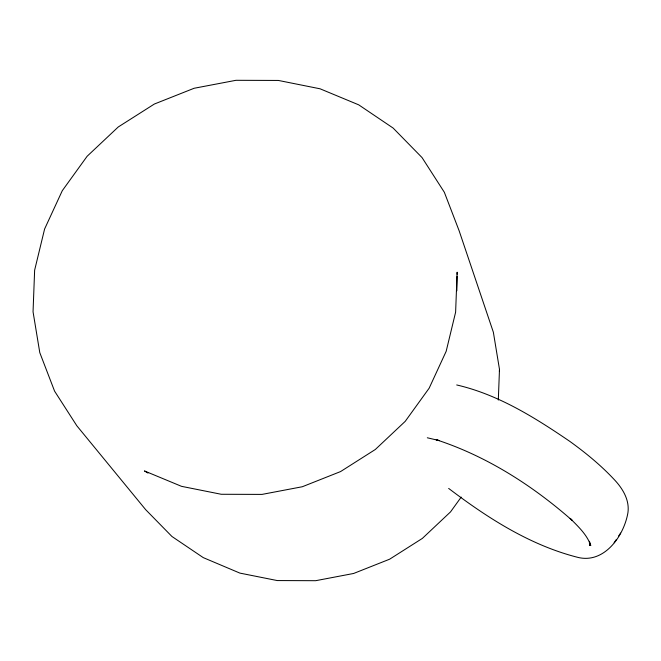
<?xml version="1.0" encoding="UTF-8"?>
<svg xmlns="http://www.w3.org/2000/svg" width="661" height="661" viewBox="0 0 661 661"><rect width="100%" height="100%" fill="white"/><g stroke="black" fill="none" stroke-linecap="round" stroke-linejoin="round"><path stroke-width="0.99" d="M456.85 290.766L457.073 276.331M457.106 274.274L457.139 272.208L455.619 312.166L446.167 351.322L429.154 388.189L405.234 421.33L375.324 449.488L340.564 471.574L302.308 486.744L262.012 494.403L221.228 494.271L181.527 486.339L144.429 470.929L147.965 473.061M498.311 400.062L499.485 369.375L493.362 332.235L459.131 230.772L444.341 192.277L422.057 157.599L393.146 128.077L358.716 104.843L320.081 88.797L278.388 80.444L236.002 80.303L194.119 88.268L154.36 104.033L118.236 126.986L87.145 156.252L62.283 190.699L44.601 229.012L34.636 270.192L33.05 311.802L39.784 352.635L54.574 391.13L76.85 425.808L145.643 509.639L171.943 536.484L203.258 557.62L239.893 573.104L277.273 580.565L315.677 580.697L353.61 573.475L389.635 559.198L422.362 538.401L450.529 511.895L461.196 497.105M499.402 371.482L499.485 369.375M448.662 488.421C487.198 517.67 529.296 544.804 576.599 557.049C603.774 564.849 624.017 536.104 627.95 512.564C629.718 499.476 622.175 487.735 613.433 478.713C600.262 464.741 585.332 452.578 569.79 441.358C535.03 417.669 498.163 394.493 456.701 384.958M614.135 542.772L616.25 539.616M618.498 536.236L620.613 533.072M427.32 437.78L439.309 440.614L436.202 439.714C486.727 456.189 532.659 485.587 572.368 520.571L570.154 518.398C578.094 526.445 586.951 534.542 590.752 545.499L589.414 541.285L589.529 545.449L589.513 541.731"/></g></svg>
